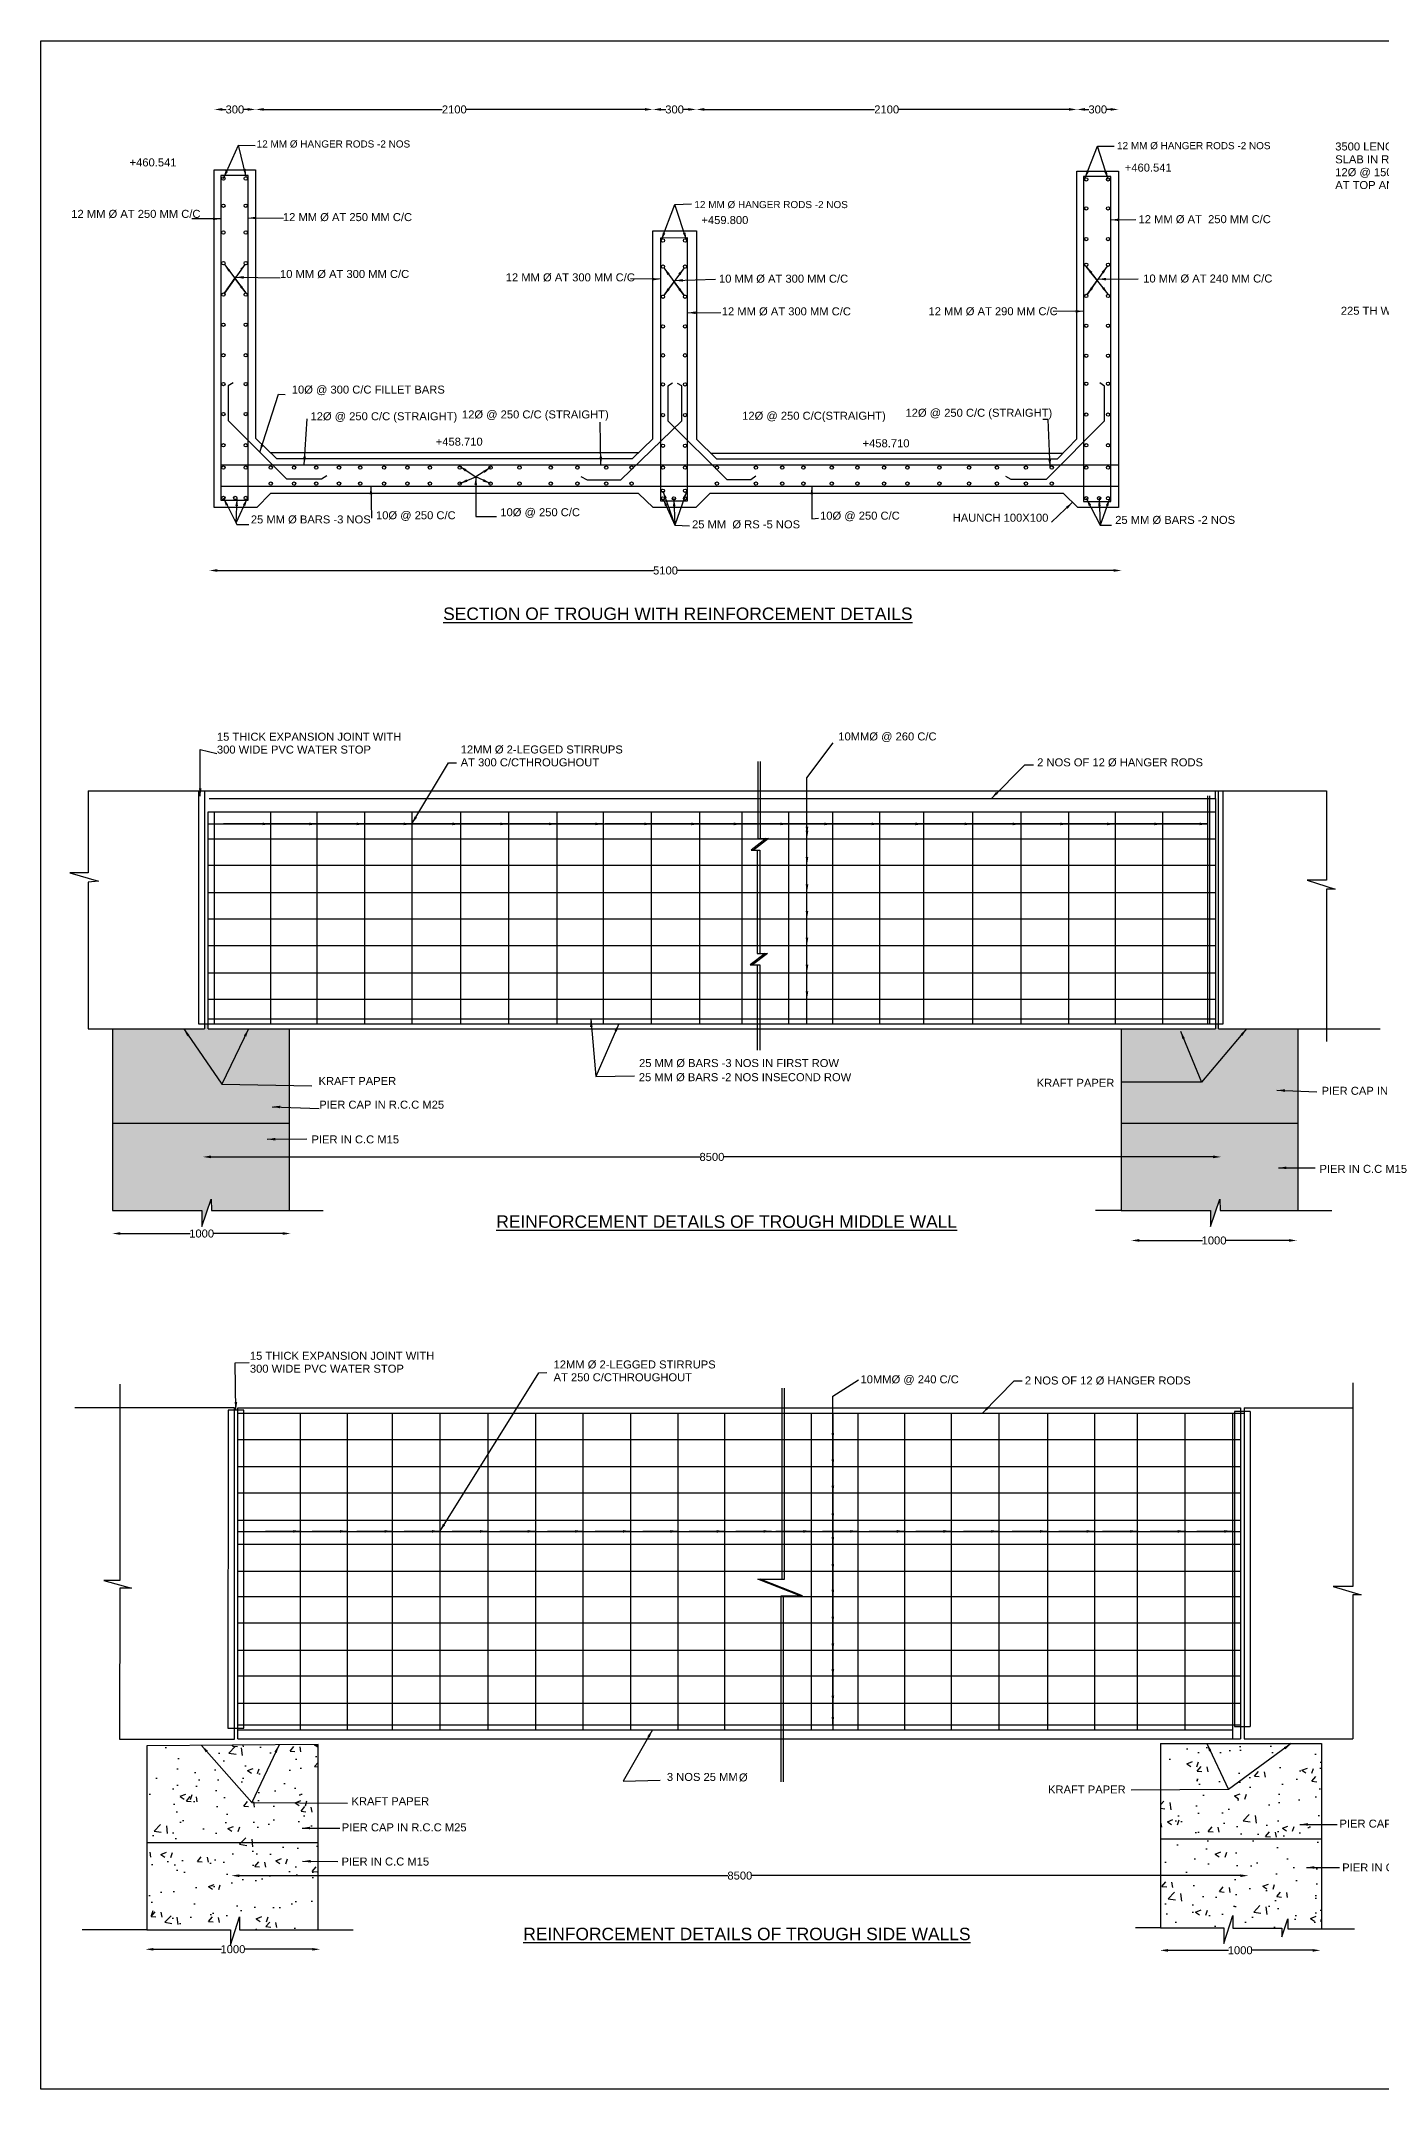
# Model space of a CAD drawing. Header units: millimetres. Extents: x 5124 to 2362424, y 2311 to 44328053.
# Drawn here: x 2343888 to 2351425, y 44316535 to 44328053 of the extents above; entities that cross this region are included whole.
import ezdxf

# ---------------------------------------------------------------- set-up
doc = ezdxf.new("R2010")
doc.units = ezdxf.units.MM
doc.header["$MEASUREMENT"] = 0
for name, color, linetype in [('DIMENSION', 7, 'Continuous'), ('DRAWING', 2, 'Continuous'), ('TEXT', 7, 'Continuous')]:
    doc.layers.add(name, color=color, linetype=linetype)
doc.styles.get("Standard").update_dxf_attribs({"font": 'arial.ttf', "height": 45})
doc.dimstyles.get("Standard").update_dxf_attribs({"dimtxt": 45, "dimasz": 45, "dimexe": 0.18, "dimexo": 0.0625, "dimgap": 0.09, "dimtad": 0, "dimdec": 0, "dimzin": 0, "dimdsep": 46, "dimtxsty": 'Standard', "dimcen": 0.09, "dimse1": 1, "dimse2": 1, "dimadec": 0, "dimazin": 0, "dimtfac": 1, "dimtdec": 0, "dimtofl": 0, "dimtmove": 0, "dimatfit": 3, "dimfxl": 1, "dimtolj": 1, "dimtzin": 0, "dimarcsym": 0})

# ---------------------------------------------------------------- blocks, each defined once
blk = doc.blocks.new('*D54')
at = {"layer": 'Defpoints', "color": 0, "transparency": 16777216}
for p in [(2344863, 44327668), (2344863, 44327328), (2345096, 44327328)]:
    blk.add_point(p, dxfattribs=at)
at = {"layer": 'DIMENSION', "color": 0, "lineweight": -2, "transparency": 16777216}
for p, q in [((2344908, 44327668), (2344930, 44327668)), ((2345051, 44327668), (2345029, 44327668))]:
    blk.add_line(p, q, dxfattribs=at)
at = {"layer": 'DIMENSION', "color": 0, "transparency": 16777216}
for points in [[(2344908, 44327676), (2344908, 44327661), (2344863, 44327668)], [(2345051, 44327676), (2345051, 44327661), (2345096, 44327668)]]:
    blk.add_solid(points, dxfattribs=at)
at = {"layer": 'DIMENSION', "color": 0, "transparency": 16777216, "insert": (2344979, 44327668), "char_height": 45, "attachment_point": 5}
blk.add_mtext('\\A1;300', dxfattribs=at)
blk = doc.blocks.new('*D55')
at = {"layer": 'Defpoints', "color": 0, "transparency": 16777216}
for p in [(2347330, 44327668), (2345096, 44327328), (2347330, 44327328)]:
    blk.add_point(p, dxfattribs=at)
at = {"layer": 'DIMENSION', "color": 0, "lineweight": -2, "transparency": 16777216}
for p, q in [((2345141, 44327668), (2346145, 44327668)), ((2347285, 44327668), (2346280, 44327668))]:
    blk.add_line(p, q, dxfattribs=at)
at = {"layer": 'DIMENSION', "color": 0, "transparency": 16777216}
for points in [[(2345141, 44327676), (2345141, 44327661), (2345096, 44327668)], [(2347285, 44327676), (2347285, 44327661), (2347330, 44327668)]]:
    blk.add_solid(points, dxfattribs=at)
at = {"layer": 'DIMENSION', "color": 0, "transparency": 16777216, "insert": (2346213, 44327668), "char_height": 45, "attachment_point": 5}
blk.add_mtext('\\A1;2100', dxfattribs=at)
blk = doc.blocks.new('*D56')
at = {"layer": 'Defpoints', "color": 0, "transparency": 16777216}
for p in [(2347574, 44327668), (2347330, 44326986), (2347574, 44326986)]:
    blk.add_point(p, dxfattribs=at)
at = {"layer": 'DIMENSION', "color": 0, "lineweight": -2, "transparency": 16777216}
for p, q in [((2347375, 44327668), (2347402, 44327668)), ((2347529, 44327668), (2347502, 44327668))]:
    blk.add_line(p, q, dxfattribs=at)
at = {"layer": 'DIMENSION', "color": 0, "transparency": 16777216}
for points in [[(2347375, 44327676), (2347375, 44327661), (2347330, 44327668)], [(2347529, 44327676), (2347529, 44327661), (2347574, 44327668)]]:
    blk.add_solid(points, dxfattribs=at)
at = {"layer": 'DIMENSION', "color": 0, "transparency": 16777216, "insert": (2347452, 44327668), "char_height": 45, "attachment_point": 5}
blk.add_mtext('\\A1;300', dxfattribs=at)
blk = doc.blocks.new('*D57')
at = {"layer": 'Defpoints', "color": 0, "transparency": 16777216}
for p in [(2349715, 44327668), (2347574, 44326986), (2349715, 44326986)]:
    blk.add_point(p, dxfattribs=at)
at = {"layer": 'DIMENSION', "color": 0, "lineweight": -2, "transparency": 16777216}
for p, q in [((2347619, 44327668), (2348577, 44327668)), ((2349670, 44327668), (2348712, 44327668))]:
    blk.add_line(p, q, dxfattribs=at)
at = {"layer": 'DIMENSION', "color": 0, "transparency": 16777216}
for points in [[(2347619, 44327676), (2347619, 44327661), (2347574, 44327668)], [(2349670, 44327676), (2349670, 44327661), (2349715, 44327668)]]:
    blk.add_solid(points, dxfattribs=at)
at = {"layer": 'DIMENSION', "color": 0, "transparency": 16777216, "insert": (2348645, 44327668), "char_height": 45, "attachment_point": 5}
blk.add_mtext('\\A1;2100', dxfattribs=at)
blk = doc.blocks.new('*D58')
at = {"layer": 'Defpoints', "color": 0, "transparency": 16777216}
for p in [(2349949, 44327668), (2349715, 44327322), (2349949, 44327322)]:
    blk.add_point(p, dxfattribs=at)
at = {"layer": 'DIMENSION', "color": 0, "lineweight": -2, "transparency": 16777216}
for p, q in [((2349760, 44327668), (2349782, 44327668)), ((2349904, 44327668), (2349882, 44327668))]:
    blk.add_line(p, q, dxfattribs=at)
at = {"layer": 'DIMENSION', "color": 0, "transparency": 16777216}
for points in [[(2349760, 44327676), (2349760, 44327661), (2349715, 44327668)], [(2349904, 44327676), (2349904, 44327661), (2349949, 44327668)]]:
    blk.add_solid(points, dxfattribs=at)
at = {"layer": 'DIMENSION', "color": 0, "transparency": 16777216, "insert": (2349832, 44327668), "char_height": 45, "attachment_point": 5}
blk.add_mtext('\\A1;300', dxfattribs=at)
blk = doc.blocks.new('*D59')
at = {"layer": 'Defpoints', "color": 0, "transparency": 16777216}
for p in [(2344835, 44325068), (2349966, 44325075), (2349966, 44325065)]:
    blk.add_point(p, dxfattribs=at)
at = {"layer": 'DIMENSION', "color": 0, "lineweight": -2, "transparency": 16777216}
for p, q in [((2344880, 44325075), (2347333, 44325075)), ((2349921, 44325075), (2347468, 44325075))]:
    blk.add_line(p, q, dxfattribs=at)
at = {"layer": 'DIMENSION', "color": 0, "transparency": 16777216}
for points in [[(2344880, 44325083), (2344880, 44325068), (2344835, 44325075)], [(2349921, 44325083), (2349921, 44325068), (2349966, 44325075)]]:
    blk.add_solid(points, dxfattribs=at)
at = {"layer": 'DIMENSION', "color": 0, "transparency": 16777216, "insert": (2347401, 44325075), "char_height": 45, "attachment_point": 5}
blk.add_mtext('\\A1;5100', dxfattribs=at)
blk = doc.blocks.new('*D109')
at = {"layer": 'Defpoints', "color": 0, "transparency": 16777216}
for p in [(2344290, 44321358), (2345293, 44321358), (2345293, 44321346)]:
    blk.add_point(p, dxfattribs=at)
at = {"layer": 'DIMENSION', "color": 0, "lineweight": -2, "transparency": 16777216}
for p, q in [((2344335, 44321346), (2344727, 44321346)), ((2345248, 44321346), (2344857, 44321346))]:
    blk.add_line(p, q, dxfattribs=at)
at = {"layer": 'DIMENSION', "color": 0, "transparency": 16777216}
for points in [[(2344335, 44321354), (2344335, 44321339), (2344290, 44321346)], [(2345248, 44321354), (2345248, 44321339), (2345293, 44321346)]]:
    blk.add_solid(points, dxfattribs=at)
at = {"layer": 'DIMENSION', "color": 0, "transparency": 16777216, "insert": (2344792, 44321346), "char_height": 45, "attachment_point": 5}
blk.add_mtext('\\A1;1000', dxfattribs=at)
blk = doc.blocks.new('*D110')
at = {"layer": 'Defpoints', "color": 0, "transparency": 16777216}
for p in [(2350020, 44321293), (2350952, 44321309), (2350952, 44321307)]:
    blk.add_point(p, dxfattribs=at)
at = {"layer": 'DIMENSION', "color": 0, "lineweight": -2, "transparency": 16777216}
for p, q in [((2350065, 44321307), (2350421, 44321307)), ((2350907, 44321307), (2350551, 44321307))]:
    blk.add_line(p, q, dxfattribs=at)
at = {"layer": 'DIMENSION', "color": 0, "transparency": 16777216}
for points in [[(2350065, 44321315), (2350065, 44321300), (2350020, 44321307)], [(2350907, 44321315), (2350907, 44321300), (2350952, 44321307)]]:
    blk.add_solid(points, dxfattribs=at)
at = {"layer": 'DIMENSION', "color": 0, "transparency": 16777216, "insert": (2350486, 44321307), "char_height": 45, "attachment_point": 5}
blk.add_mtext('\\A1;1000', dxfattribs=at)
blk = doc.blocks.new('*D111')
at = {"layer": 'Defpoints', "color": 0, "transparency": 16777216}
for p in [(2344476, 44317321), (2344476, 44317313), (2345459, 44317308)]:
    blk.add_point(p, dxfattribs=at)
at = {"layer": 'DIMENSION', "color": 0, "lineweight": -2, "transparency": 16777216}
for p, q in [((2344521, 44317321), (2344903, 44317321)), ((2345414, 44317321), (2345033, 44317321))]:
    blk.add_line(p, q, dxfattribs=at)
at = {"layer": 'DIMENSION', "color": 0, "transparency": 16777216}
for points in [[(2344521, 44317328), (2344521, 44317313), (2344476, 44317321)], [(2345414, 44317328), (2345414, 44317313), (2345459, 44317321)]]:
    blk.add_solid(points, dxfattribs=at)
at = {"layer": 'DIMENSION', "color": 0, "transparency": 16777216, "insert": (2344968, 44317321), "char_height": 45, "attachment_point": 5}
blk.add_mtext('\\A1;1000', dxfattribs=at)
blk = doc.blocks.new('*D112')
at = {"layer": 'Defpoints', "color": 0, "transparency": 16777216}
for p in [(2350182, 44317312), (2351085, 44317326), (2351085, 44317315)]:
    blk.add_point(p, dxfattribs=at)
at = {"layer": 'DIMENSION', "color": 0, "lineweight": -2, "transparency": 16777216}
for p, q in [((2350227, 44317315), (2350568, 44317315)), ((2351040, 44317315), (2350698, 44317315))]:
    blk.add_line(p, q, dxfattribs=at)
at = {"layer": 'DIMENSION', "color": 0, "transparency": 16777216}
for points in [[(2350227, 44317322), (2350227, 44317307), (2350182, 44317315)], [(2351040, 44317322), (2351040, 44317307), (2351085, 44317315)]]:
    blk.add_solid(points, dxfattribs=at)
at = {"layer": 'DIMENSION', "color": 0, "transparency": 16777216, "insert": (2350633, 44317315), "char_height": 45, "attachment_point": 5}
blk.add_mtext('\\A1;1000', dxfattribs=at)
blk = doc.blocks.new('*D113')
at = {"layer": 'Defpoints', "color": 0, "transparency": 16777216}
for p in [(2344959, 44317735), (2344959, 44317723), (2350679, 44317732)]:
    blk.add_point(p, dxfattribs=at)
at = {"layer": 'DIMENSION', "color": 0, "lineweight": -2, "transparency": 16777216}
for p, q in [((2345004, 44317735), (2347752, 44317735)), ((2350634, 44317735), (2347886, 44317735))]:
    blk.add_line(p, q, dxfattribs=at)
at = {"layer": 'DIMENSION', "color": 0, "transparency": 16777216}
for points in [[(2345004, 44317742), (2345004, 44317727), (2344959, 44317735)], [(2350634, 44317742), (2350634, 44317727), (2350679, 44317735)]]:
    blk.add_solid(points, dxfattribs=at)
at = {"layer": 'DIMENSION', "color": 0, "transparency": 16777216, "insert": (2347819, 44317735), "char_height": 45, "attachment_point": 5}
blk.add_mtext('\\A1;8500', dxfattribs=at)
blk = doc.blocks.new('*D114')
at = {"layer": 'Defpoints', "color": 0, "transparency": 16777216}
for p in [(2344799, 44321777), (2344799, 44321777), (2350526, 44321759)]:
    blk.add_point(p, dxfattribs=at)
at = {"layer": 'DIMENSION', "color": 0, "lineweight": -2, "transparency": 16777216}
for p, q in [((2344844, 44321777), (2347595, 44321777)), ((2350481, 44321777), (2347730, 44321777))]:
    blk.add_line(p, q, dxfattribs=at)
at = {"layer": 'DIMENSION', "color": 0, "transparency": 16777216}
for points in [[(2344844, 44321785), (2344844, 44321770), (2344799, 44321777)], [(2350481, 44321785), (2350481, 44321770), (2350526, 44321777)]]:
    blk.add_solid(points, dxfattribs=at)
at = {"layer": 'DIMENSION', "color": 0, "transparency": 16777216, "insert": (2347662, 44321777), "char_height": 45, "attachment_point": 5}
blk.add_mtext('\\A1;8500', dxfattribs=at)

msp = doc.modelspace()

# ---------------------------------------------------------------- hatches: boundary and pattern name
at = {"layer": 'DRAWING'}
h = msp.add_hatch(dxfattribs=at)
h.set_pattern_fill('AR-CONC', color=0, scale=40, style=0)
h.set_pattern_definition([(50, (0, 0), (286.904073, -25.100854), [30, -330]), (355, (0, 0), (-55.5005334, 300.8768535), [24, -264]), (100.4514, (23.9, -2.1), (231.4037527, 275.7758168), [25.496076, -280.4568448]), (46.1842, (0, 80), (426.8964195, -66.2076057), [45, -495]), (96.6356, (35.57, 74.5), (373.8650822, 389.6471484), [38.244115, -420.6852]), (351.1842, (0, 80), (373.864778, 389.6474404), [36, -396]), (21, (40, 60), (238.7628208, -161.0475563), [30, -330]), (326, (40, 60), (97.3261328, 290.060018), [24, -264]), (71.4514, (59.9, 46.58), (336.0890514, 129.0121987), [25.496076, -280.4568448]), (37.5, (0, 0), (4.86394213, 133.15754153), [0, -260.8, 0, -268, 0, -265]), (7.5, (0, 0), (105.22781498, 157.76468475), [0, -152.8, 0, -254.8, 0, -101]), (327.5, (-89.2, 0), (213.52897447, -9.0219487), [0, -100, 0, -312, 0, -414]), (317.5, (-129.2, 0), (233.2744677, 40.0419929), [0, -130, 0, -207.2, 0, -294])])
h.paths.add_polyline_path([(2345286.6, 44322497.2), (2344829.3, 44322497.2), (2344829.3, 44322526.5), (2344808.2, 44322526.5), (2344808.2, 44322497.2), (2344290.6, 44322497.2), (2344290.6, 44321966.3), (2345286.6, 44321966.3)])
h.paths.add_polyline_path([(2345286.6, 44321966.3), (2344290.6, 44321966.3), (2344290.6, 44321476.2), (2344792.6, 44321476.2), (2344792.6, 44321385.7), (2344845.8, 44321539.1), (2344847.3, 44321476.2), (2345286.6, 44321476.2)])
h.paths.add_polyline_path([(2350959.2, 44321966.3), (2349963.2, 44321966.3), (2349963.2, 44321476.2), (2350465.3, 44321476.2), (2350465.3, 44321385.7), (2350518.5, 44321539.1), (2350520, 44321476.2), (2350959.2, 44321476.2)])
h.paths.add_polyline_path([(2350959.2, 44322497.2), (2350511.9, 44322497.2), (2350511.9, 44322526.5), (2350494.5, 44322526.5), (2350494.5, 44322497.2), (2349963.2, 44322497.2), (2349963.2, 44321966.3), (2350959.2, 44321966.3)])
h = msp.add_hatch(dxfattribs=at)
h.set_pattern_fill('AR-CONC', color=0, scale=45, style=0)
h.set_pattern_definition([(50, (0, 0), (322.7670822, -28.2384607), [33.75, -371.25]), (355, (0, 0), (-62.4381001, 338.4864602), [27, -297]), (100.4514, (26.9, -2.35), (260.3292218, 310.247794), [28.6830855, -315.5139504]), (46.1842, (0, 90), (480.258472, -74.4835564), [50.625, -556.875]), (96.6356, (40, 83.8), (420.5982175, 438.353042), [43.0246296, -473.27085]), (351.1842, (0, 90), (420.5978753, 438.3533704), [40.5, -445.5]), (21, (45, 67.5), (268.6081735, -181.1785008), [33.75, -371.25]), (326, (45, 67.5), (109.4918994, 326.3175203), [27, -297]), (71.4514, (67.38, 52.4), (378.1001829, 145.1387235), [28.6830855, -315.5139504]), (37.5, (0, 0), (5.4719349, 149.80223422), [0, -293.4, 0, -301.5, 0, -298.125]), (7.5, (0, 0), (118.38129185, 177.48527035), [0, -171.9, 0, -286.65, 0, -113.625]), (327.5, (-100.35, 0), (240.22009628, -10.14969228), [0, -112.5, 0, -351, 0, -465.75]), (317.5, (-145.35, 0), (262.4337762, 45.047242), [0, -146.25, 0, -233.1, 0, -330.75])])
h.paths.add_polyline_path([(2345447, 44318471.7), (2344484.4, 44318464.5), (2344484.4, 44317920.5), (2345447, 44317920.5)])
h.paths.add_polyline_path([(2345447, 44317920.5), (2344484.4, 44317920.5), (2344484.4, 44317429.7), (2344954.5, 44317429.7), (2344954.5, 44317343.5), (2345005.8, 44317503.7), (2345005.8, 44317429.7), (2345447, 44317429.7)])
h.paths.add_polyline_path([(2351090.6, 44318477.6), (2350184.6, 44318477.6), (2350184.6, 44317942.1), (2351090.6, 44317942.1)])
h.paths.add_polyline_path([(2351090.6, 44317942.1), (2350184.6, 44317942.1), (2350184.6, 44317442.1), (2350541.2, 44317442.1), (2350541.2, 44317352.7), (2350592.1, 44317510.9), (2350592.1, 44317440.1), (2350867.9, 44317440.1), (2350867.9, 44317391), (2350901.1, 44317492.7), (2350901.1, 44317435.4), (2351090.6, 44317435.4)])

# ---------------------------------------------------------------- linework, layer by layer
at = {"layer": 'DRAWING', "color": 0}
for points in [[(2343888.4, 44328053.4), (2362424.2, 44328053.4), (2362424.2, 44316534.8), (2343888.4, 44316534.8)], [(2344900.1, 44325470.1), (2345053.1, 44325470.1), (2345053.1, 44327297), (2344900.1, 44327297)], [(2349752.4, 44325463.8), (2349905.4, 44325463.8), (2349905.4, 44327290.6), (2349752.4, 44327290.6)], [(2347372, 44325467.5), (2347525, 44325467.5), (2347525, 44326945.7), (2347372, 44326944.7)]]:
    msp.add_lwpolyline(points, close=True, dxfattribs=at)
for points in [[(2344862.6, 44325429.6), (2344862.6, 44327327.9), (2345095.9, 44327327.9), (2345095.9, 44325819.4), (2345213.4, 44325706), (2347215.5, 44325706), (2347329.7, 44325816.2), (2347329.7, 44326986.4), (2347574.3, 44326986.4), (2347574.3, 44325813.7), (2347687, 44325702.4), (2349605.2, 44325702.4), (2349715, 44325816.1), (2349715, 44327321.6), (2349948.7, 44327321.6), (2349948.7, 44325429.6), (2349719.9, 44325429.6), (2349639.6, 44325508.9), (2347650, 44325508.9), (2347571.6, 44325429.6), (2347331.5, 44325429.6), (2347248.4, 44325508.9), (2345179.6, 44325508.9), (2345103.2, 44325429.6), (2344862.6, 44325429.6)], [(2344970, 44326131), (2344941.2, 44326113.3), (2344941.2, 44325917.9), (2345268.8, 44325591.5), (2345465.3, 44325591.5), (2345496.6, 44325609.7)], [(2346923.9, 44325603.3), (2346960.4, 44325585.1), (2347149.6, 44325585.1), (2347492.2, 44325917.3), (2347492.2, 44326113.7), (2347468.3, 44326126.9)], [(2347440.1, 44326128.4), (2347413.7, 44326111.2), (2347413.7, 44325917.6), (2347746.4, 44325587.1), (2347880.7, 44325587.1), (2347908.1, 44325606.8)], [(2349312.7, 44325605.2), (2349342.2, 44325588.4), (2349543.3, 44325588.4), (2349869.9, 44325916.7), (2349869.9, 44326112.3), (2349843.9, 44326129.8)], [(2344900.1, 44325670.2), (2349948.7, 44325670.2)], [(2345179, 44325739.2), (2347249.6, 44325738.9)], [(2347653.2, 44325735.8), (2349637.6, 44325736)], [(2344900.1, 44325548.8), (2349948.7, 44325548.8)], [(2348196.6, 44322526.5), (2348196.6, 44323909.7), (2348343.2, 44324106.9)], [(2347919.8, 44324000.3), (2347919.8, 44323568.7), (2347967.2, 44323568.7), (2347882, 44323502.4), (2347917.2, 44323502.4), (2347917.2, 44322921.5), (2347960.6, 44322921.5), (2347876.5, 44322857.5), (2347917.1, 44322857.5), (2347917.1, 44322377)], [(2347933.6, 44324000.3), (2347933.6, 44323568.7), (2347980.9, 44323568.7), (2347895.7, 44323502.4), (2347930.9, 44323502.4), (2347930.9, 44322921.5), (2347974.3, 44322921.5), (2347890.2, 44322857.5), (2347930.8, 44322857.5), (2347930.8, 44322377)], [(2344154.3, 44323836.5), (2344154.3, 44323374.6), (2344050.4, 44323374.6), (2344211.1, 44323327.4), (2344154.3, 44323321.5), (2344154.3, 44322497.2)], [(2344154.3, 44323836.5), (2351118.4, 44323836.5), (2351118.4, 44323333.5), (2351009.1, 44323333.5), (2351166.5, 44323282.1), (2351118.4, 44323282.1), (2351118.4, 44322425.6)], [(2344773.6, 44323836.5), (2344773.6, 44322526.5), (2350538.2, 44322526.5), (2350538.2, 44323836.5)], [(2344808.2, 44323836.5), (2344808.2, 44322497.2)], [(2350494.5, 44323793.4), (2350494.5, 44323836.5)], [(2350511.9, 44322497.2), (2350511.9, 44323836.5)], [(2344829.3, 44322497.2), (2344829.3, 44323717.1), (2350494.5, 44323717.1), (2350494.5, 44322497.2)], [(2344834.8, 44323793.4), (2350494.5, 44323793.4), (2350494.5, 44323717.1)], [(2344862.3, 44323717.1), (2344862.3, 44322526.5)], [(2345179.9, 44323717.1), (2345179.9, 44322526.5)], [(2345439.7, 44323717.1), (2345439.7, 44322526.5)], [(2345708.6, 44323717.1), (2345708.6, 44322526.5)], [(2345973.5, 44323717.1), (2345973.5, 44322526.5)], [(2346247.9, 44323717.1), (2346247.9, 44322526.5)], [(2346517, 44323717.1), (2346517, 44322526.5)], [(2346790.4, 44323717.1), (2346790.4, 44322526.5)], [(2347051.2, 44323717.1), (2347051.2, 44322526.5)], [(2347320.9, 44323717.1), (2347320.9, 44322526.5)], [(2347591.8, 44323717.1), (2347591.8, 44322526.5)], [(2347830.1, 44323717.1), (2347830.1, 44322526.5)], [(2348091.9, 44323717.1), (2348091.9, 44322526.5)], [(2348339.5, 44323717.1), (2348339.5, 44322526.5)], [(2348605, 44323717.1), (2348605, 44322526.5)], [(2348851.8, 44323717.1), (2348851.8, 44322526.5)], [(2349127.6, 44323717.1), (2349127.6, 44322526.5)], [(2349398.7, 44323717.1), (2349398.7, 44322526.5)], [(2349667.1, 44323717.1), (2349667.1, 44322526.5)], [(2349929.4, 44323717.1), (2349929.4, 44322526.5)], [(2350195.6, 44323717.1), (2350195.6, 44322526.5)], [(2350449.2, 44323807.8), (2350449.2, 44322526.5)], [(2350461.1, 44323807.8), (2350461.1, 44322526.5)], [(2344829.3, 44323649.9), (2350449.2, 44323649.9)], [(2344829.3, 44323566.5), (2350494.5, 44323566.5)], [(2344829.3, 44323418.8), (2350494.5, 44323418.8)], [(2344829.3, 44323264.6), (2350494.5, 44323264.6)], [(2344829.3, 44323115.4), (2350494.5, 44323115.4)], [(2344829.3, 44322965.5), (2350494.5, 44322965.5)], [(2344829.3, 44322813.1), (2350494.5, 44322813.1)], [(2344829.3, 44322664), (2350494.5, 44322664)], [(2344829.3, 44322553.5), (2350494.5, 44322553.5)], [(2344154.3, 44322497.2), (2344808.2, 44322497.2)], [(2344290.6, 44322497.2), (2344290.6, 44321476.2), (2344792.6, 44321476.2), (2344792.6, 44321385.7), (2344845.8, 44321539.1), (2344847.3, 44321476.2), (2345475.3, 44321476.2)], [(2344829.3, 44322497.2), (2350494.5, 44322497.2)], [(2345286.6, 44321476.2), (2345286.6, 44322497.2)], [(2349963.2, 44322497.2), (2349963.2, 44321476.2), (2350465.3, 44321476.2), (2350465.3, 44321385.7), (2350518.5, 44321539.1), (2350520, 44321476.2), (2351148, 44321476.2)], [(2350511.9, 44322497.2), (2351421, 44322497.2)], [(2350959.2, 44321476.2), (2350959.2, 44322497.2)], [(2344290.6, 44321966.3), (2345286.6, 44321966.3)], [(2349963.2, 44321966.3), (2350959.2, 44321966.3)], [(2349963.2, 44321476.2), (2349819.7, 44321476.2)], [(2344332.9, 44320499.7), (2344332.9, 44319394.4), (2344241.2, 44319394.4), (2344397.9, 44319352.3), (2344331.1, 44319352.3), (2344330.1, 44318502.2)], [(2348050.5, 44318261.8), (2348050.5, 44319309.2), (2348158.2, 44319309.2), (2347920, 44319403.2), (2348056.5, 44319403.2), (2348056.5, 44320477)], [(2348063.9, 44318261.8), (2348063.9, 44319309.2), (2348171.6, 44319309.2), (2347933.4, 44319403.2), (2348069.8, 44319403.2), (2348069.8, 44320477)], [(2348342.2, 44320431.4), (2348485.6, 44320522.9)], [(2351266.7, 44320506.9), (2351266.7, 44319360.9), (2351155.1, 44319360.9), (2351314.2, 44319314.4), (2351266.7, 44319314.4), (2351266.7, 44318504.1)], [(2344330.1, 44318502.2), (2344976.2, 44318502.2), (2344976.2, 44320366.3), (2344079.4, 44320366.3)], [(2344995.2, 44318504.1), (2344995.2, 44320366.3), (2350633.9, 44320366.3)], [(2350633.9, 44320366.3), (2350633.9, 44318504.1)], [(2350655.3, 44320366.3), (2350655.3, 44318504.1)], [(2350655.3, 44320366.3), (2351266.1, 44320366.3)], [(2344939.4, 44318564.3), (2345028.9, 44318564.3), (2345028.9, 44320353.3), (2344941.7, 44320353.3), (2344939.4, 44318564.3)], [(2344995.2, 44320335.9), (2350655.3, 44320335.9)], [(2345346.7, 44320335.9), (2345346.7, 44318554.7)], [(2345611.4, 44320335.9), (2345611.4, 44318554.7)], [(2345864, 44320335.9), (2345864, 44318554.7)], [(2346131.2, 44320335.9), (2346131.2, 44318554.7)], [(2346401.1, 44320335.9), (2346401.1, 44318554.7)], [(2346669.3, 44320335.9), (2346669.3, 44318554.7)], [(2346936.3, 44320335.9), (2346936.3, 44318554.7)], [(2347204.5, 44320335.9), (2347204.5, 44318554.7)], [(2347471, 44320335.9), (2347471, 44318554.7)], [(2347732.6, 44320335.9), (2347732.6, 44318554.7)], [(2348220.6, 44320335.9), (2348220.6, 44318554.7)], [(2348342.2, 44320335.9), (2348342.2, 44318554.7)], [(2348483.3, 44320335.9), (2348483.3, 44318554.7)], [(2348745.7, 44320335.9), (2348745.7, 44318554.7)], [(2349008.1, 44320335.9), (2349008.1, 44318554.7)], [(2349276.4, 44320335.9), (2349276.4, 44318554.7)], [(2349549.8, 44320335.9), (2349549.8, 44318554.7)], [(2349814, 44320335.9), (2349814, 44318554.7)], [(2350054.3, 44320335.9), (2350054.3, 44318554.7)], [(2350320.8, 44320335.9), (2350320.8, 44318554.7)], [(2350589.4, 44320335.9), (2350589.4, 44318504.1)], [(2350601.3, 44320345.8), (2350601.3, 44318573.8)], [(2350688.4, 44320345.8), (2350601.3, 44320345.8)], [(2350688.4, 44320345.8), (2350688.4, 44318573.8)], [(2344995.2, 44320188.1), (2350633.9, 44320188.1)], [(2344995.2, 44320035.5), (2350633.9, 44320035.5)], [(2344995.2, 44319887.6), (2350633.9, 44319887.6)], [(2344995.2, 44319734.4), (2350633.9, 44319734.4)], [(2344995.2, 44319671.2), (2350633.9, 44319671.2)], [(2344995.2, 44319598.5), (2350633.9, 44319598.5)], [(2344995.2, 44319447.7), (2350633.9, 44319447.7)], [(2344995.2, 44319304.6), (2350633.9, 44319304.6)], [(2344995.2, 44319156.7), (2350633.9, 44319156.7)], [(2344995.2, 44319003.6), (2350633.9, 44319003.6)], [(2344995.2, 44318858.2), (2350633.9, 44318858.2)], [(2344995.2, 44318704.5), (2350633.9, 44318704.5)], [(2344995.2, 44318582.9), (2350633.9, 44318582.9)], [(2344995.2, 44318554.7), (2350589.4, 44318554.7)], [(2350601.3, 44318573.8), (2350688.4, 44318573.8)], [(2344484.4, 44318464.5), (2344484.4, 44317429.7), (2344120.9, 44317429.7)], [(2345447, 44317429.7), (2345447, 44318471.7), (2344484.4, 44318464.5)], [(2344995.2, 44318504.1), (2350633.9, 44318504.1)], [(2350184.6, 44318477.6), (2350184.6, 44317442.1), (2350044, 44317442.1)], [(2350184.6, 44318477.6), (2351090.6, 44318477.6), (2351090.6, 44317435.4)], [(2350655.3, 44318504.1), (2351266.7, 44318504.1)], [(2350184.6, 44317942.1), (2351090.6, 44317942.1)], [(2344484.4, 44317920.5), (2345447, 44317920.5)], [(2344484.4, 44317429.7), (2344954.5, 44317429.7), (2344954.5, 44317343.5), (2345005.8, 44317503.7), (2345005.8, 44317429.7), (2345645, 44317429.7)], [(2350184.6, 44317442.1), (2350541.2, 44317442.1), (2350541.2, 44317352.7), (2350592.1, 44317510.9), (2350592.1, 44317440.1), (2350867.9, 44317440.1), (2350867.9, 44317391), (2350901.1, 44317492.7), (2350901.1, 44317435.4), (2351276.8, 44317435.4)]]:
    msp.add_lwpolyline(points, dxfattribs=at)
for centre in [(2344914.3, 44327279.9), (2345040.3, 44327279.9), (2349767.4, 44327274.8), (2349890.2, 44327274.8), (2344914.3, 44327126.5), (2345040.3, 44327126.5), (2349767.4, 44327111.4), (2349890.2, 44327111.4), (2344914.3, 44326976.2), (2345040.3, 44326976.2), (2347386.3, 44326931.2), (2347510.9, 44326931.2), (2349767.4, 44326938.8), (2349890.2, 44326938.8), (2344914.3, 44326803.6), (2345040.3, 44326803.6), (2347386.3, 44326784.7), (2347510.9, 44326784.7), (2349767.4, 44326794.9), (2349890.2, 44326794.9), (2344914.3, 44326627.2), (2345040.3, 44326627.2), (2347386.3, 44326615), (2347510.9, 44326615), (2349767.4, 44326619.6), (2349890.2, 44326619.6), (2344914.3, 44326457.3), (2345040.3, 44326457.3), (2347386.3, 44326448.1), (2347510.9, 44326448.1), (2349767.4, 44326451.6), (2349890.2, 44326451.6), (2344914.3, 44326285.4), (2345040.3, 44326285.4), (2347386.3, 44326285.3), (2347510.9, 44326285.3), (2349767.4, 44326282.7), (2349890.2, 44326282.7), (2344914.3, 44326124), (2345040.3, 44326124), (2347386.3, 44326121.9), (2347510.9, 44326121.9), (2349767.4, 44326125.6), (2349890.2, 44326125.6), (2344914.3, 44325954.5), (2345040.3, 44325954.5), (2347386.3, 44325949.7), (2347510.9, 44325949.7), (2349767.4, 44325951.7), (2349890.2, 44325951.7), (2344914.3, 44325779.7), (2345040.3, 44325779.7), (2347386.3, 44325776.8), (2347510.9, 44325776.8), (2349767.4, 44325779.9), (2349890.2, 44325779.9), (2344914.3, 44325654.1), (2345040.3, 44325654.1), (2345180.4, 44325654.1), (2345312.3, 44325654.1), (2345436.8, 44325654.1), (2345564.6, 44325654.1), (2345683.9, 44325654.1), (2345818.3, 44325654.1), (2345949.1, 44325654.1), (2346075.8, 44325654.1), (2346243.3, 44325654.1), (2346417.4, 44325654.1), (2346579.7, 44325654.1), (2346755.6, 44325654.1), (2346905.3, 44325654.1), (2347067.5, 44325654.1), (2347210.3, 44325654.1), (2347386.3, 44325654.1), (2347510.9, 44325654.1), (2347690, 44325654.1), (2347909, 44325654.1), (2348057.5, 44325654.1), (2348176.3, 44325654.1), (2348335.6, 44325654.1), (2348480.5, 44325654.1), (2348629.8, 44325654.1), (2348761, 44325654.1), (2348941.7, 44325654.1), (2349108.6, 44325654.1), (2349264.8, 44325654.1), (2349428.2, 44325654.1), (2349572.8, 44325654.1), (2349767.4, 44325654.1), (2349890.2, 44325654.1), (2345180.4, 44325564.3), (2345312.3, 44325564.3), (2345436.8, 44325564.3), (2345564.6, 44325564.3), (2345683.9, 44325564.3), (2345818.3, 44325564.3), (2345949.1, 44325564.3), (2346075.8, 44325564.3), (2346243.3, 44325564.3), (2346417.4, 44325564.3), (2346579.7, 44325564.3), (2346755.6, 44325564.3), (2346905.3, 44325564.3), (2347067.5, 44325564.3), (2347210.3, 44325564.3), (2347690, 44325564.3), (2347909, 44325564.3), (2348057.5, 44325564.3), (2348176.3, 44325564.3), (2348335.6, 44325564.3), (2348480.5, 44325564.3), (2348629.8, 44325564.3), (2348761, 44325564.3), (2348941.7, 44325564.3), (2349108.6, 44325564.3), (2349264.8, 44325564.3), (2349428.2, 44325564.3), (2349572.8, 44325564.3), (2344914.3, 44325483.4), (2344981.4, 44325483.4), (2345040.3, 44325483.4), (2347386.3, 44325523.8), (2347386.3, 44325480.7), (2347448.1, 44325480.7), (2347510.9, 44325523.8), (2347510.9, 44325480.7), (2349767.4, 44325481.9), (2349839.8, 44325481.9), (2349890.2, 44325481.9)]:
    msp.add_circle(centre, 9.38, dxfattribs=at)

# ---------------------------------------------------------------- texts
at = {"layer": 'TEXT', "color": 0}
for s, height, p in [('+460.541', 45, (2344386.8, 44327347.8)), ('12 MM Ø HANGER RODS -2 NOS', 40, (2345101.8, 44327454.1)), ('12 MM Ø HANGER RODS -2 NOS', 40, (2349940.6, 44327444.6)), ('3500 LENGTH APPROACH', 45, (2351167.6, 44327437.5)), ('SLAB IN R.C.C M30 WITH ', 45, (2351167.6, 44327365.2)), ('+460.541', 45, (2349983.9, 44327318.6)), ('12Ø @ 150 C/C BOTH WAYS ', 45, (2351167.6, 44327292.9)), ('12 MM Ø HANGER RODS -2 NOS', 40, (2347563.5, 44327113.3)), ('AT TOP AND BOTTOM', 45, (2351167.6, 44327220.6)), ('12 MM Ø AT 250 MM C/C', 45, (2344059, 44327058.4)), ('12 MM Ø AT 250 MM C/C', 45, (2345249.2, 44327040.2)), ('+459.800', 45, (2347602.8, 44327023.6)), ('12 MM Ø AT  250 MM C/C', 45, (2350061.4, 44327028.6)), ('10 MM Ø AT 300 MM C/C', 45, (2345232.9, 44326720.4)), ('12 MM Ø AT 300 MM C/C', 45, (2346502.3, 44326701.3)), ('10 MM Ø AT 300 MM C/C', 45, (2347701.8, 44326694)), (' 10 MM Ø AT 240 MM C/C', 45, (2350070.1, 44326694.9)), ('12 MM Ø AT 300 MM C/C', 45, (2347717.3, 44326510.1)), ('12 MM Ø AT 290 MM C/C', 45, (2348880, 44326510.7)), ('225 TH WELL CONSOLIDATED', 45, (2351199, 44326513.6)), ('10Ø @ 300 C/C FILLET BARS', 45, (2345299.2, 44326070.1)), ('12Ø @ 250 C/C (STRAIGHT)', 45, (2345404.3, 44325920.1)), ('12Ø @ 250 C/C (STRAIGHT)', 45, (2346256.2, 44325930.5)), ('12Ø @ 250 C/C(STRAIGHT)', 45, (2347832, 44325923.1)), ('12Ø @ 250 C/C (STRAIGHT)', 45, (2348750.7, 44325939.8)), ('+458.710', 45, (2346108.7, 44325777.4)), ('+458.710', 45, (2348509.3, 44325768.1)), ('10Ø @ 250 C/C', 45, (2346471.9, 44325380.4)), ('25 MM Ø BARS -3 NOS', 45, (2345068.8, 44325340)), ('10Ø @ 250 C/C', 45, (2345772.6, 44325363.3)), ('25 MM  Ø RS -5 NOS ', 45, (2347550.1, 44325312.3)), ('10Ø @ 250 C/C', 45, (2348270.2, 44325361.1)), ('HAUNCH 100X100', 45, (2349016.2, 44325349.6)), ('25 MM Ø BARS -2 NOS', 45, (2349930.2, 44325337.3)), ('%%USECTION OF TROUGH WITH REINFORCEMENT DETAILS', 70, (2346150.3, 44324797)), ('15 THICK EXPANSION JOINT WITH ', 45, (2344878, 44324117.9)), ('10MMØ @ 260 C/C', 45, (2348372.7, 44324119.5)), ('300 WIDE PVC WATER STOP', 45, (2344878, 44324045.6)), ('12MM Ø 2-LEGGED STIRRUPS ', 45, (2346249.1, 44324046.1)), ('AT 300 C/CTHROUGHOUT', 45, (2346249.1, 44323973.8)), ('2 NOS OF 12 Ø HANGER RODS', 45, (2349491.2, 44323973.7)), ('25 MM Ø BARS -3 NOS IN FIRST ROW ', 45, (2347252.1, 44322282.5)), ('KRAFT PAPER', 45, (2345449.6, 44322181.7)), ('25 MM Ø BARS -2 NOS INSECOND ROW', 45, (2347250.9, 44322203.1)), ('KRAFT PAPER', 45, (2349488.6, 44322171.3)), ('PIER CAP IN R.C.C M25', 45, (2345453.6, 44322048.5)), ('PIER CAP IN R.C.C M25', 45, (2351090.9, 44322126.5)), ('PIER IN C.C M15', 45, (2345409.8, 44321853.2)), ('PIER IN C.C M15', 45, (2351079.1, 44321687.3)), ('%%UREINFORCEMENT DETAILS OF TROUGH MIDDLE WALL', 70, (2346449.3, 44321378.4)), ('300 WIDE PVC WATER STOP', 45, (2345063.4, 44320563.7)), ('15 THICK EXPANSION JOINT WITH ', 45, (2345063.4, 44320636)), ('12MM Ø 2-LEGGED STIRRUPS ', 45, (2346771.3, 44320587.5)), ('AT 250 C/CTHROUGHOUT', 45, (2346771.3, 44320515.3)), ('10MMØ @ 240 C/C', 45, (2348497.6, 44320503.7)), ('2 NOS OF 12 Ø HANGER RODS', 45, (2349422.1, 44320497.2)), ('3 NOS 25 MM', 45, (2347408.7, 44318267.6)), ('Ø', 45, (2347814, 44318264.9)), ('KRAFT PAPER', 45, (2345635, 44318130.7)), ('KRAFT PAPER', 45, (2349552.4, 44318197)), ('PIER CAP IN R.C.C M25', 45, (2345580, 44317984.1)), ('PIER CAP IN R.C.C M25', 45, (2351191.6, 44318004.9)), ('PIER IN C.C M15', 45, (2345578.9, 44317791.8)), ('PIER IN C.C M15', 45, (2351206.8, 44317758.5)), ('%%UREINFORCEMENT DETAILS OF TROUGH SIDE WALLS', 70, (2346601.1, 44317372))]:
    msp.add_text(s, height=height, dxfattribs=at).set_placement(p)

# ---------------------------------------------------------------- dimensions: what is measured, and where the dimension line sits
at = {"layer": 'DIMENSION', "color": 0}
for base, p1, p2, text, picture, middle in [((2344862.6, 44327668.4), (2345095.9, 44327327.9), (2344862.6, 44327327.9), '300', '*D54', (2344979.3, 44327668.4)), ((2347329.7, 44327668.4), (2345095.9, 44327327.9), (2347329.7, 44327327.9), '2100', '*D55', (2346212.8, 44327668.4)), ((2347574.3, 44327668.4), (2347329.7, 44326986.4), (2347574.3, 44326986.4), '300', '*D56', (2347452, 44327668.4)), ((2349715, 44327668.4), (2347574.3, 44326986.4), (2349715, 44326986.4), '2100', '*D57', (2348644.6, 44327668.4)), ((2349948.7, 44327668.4), (2349715, 44327321.6), (2349948.7, 44327321.6), '300', '*D58', (2349831.8, 44327668.4)), ((2349965.9, 44325075.3), (2344835.4, 44325068.3), (2349965.9, 44325065.2), '5100', '*D59', (2347400.7, 44325075.3)), ((2344798.8, 44321777.1), (2350526.2, 44321759.2), (2344798.8, 44321777.1), '8500', '*D114', (2347662.5, 44321777.1)), ((2345293.4, 44321346.1), (2344290.4, 44321358.4), (2345293.4, 44321357.6), '1000', '*D109', (2344791.9, 44321346.1)), ((2350951.6, 44321307.2), (2350020.2, 44321293), (2350951.6, 44321309), '1000', '*D110', (2350485.9, 44321307.2)), ((2344958.9, 44317734.6), (2350678.7, 44317732.2), (2344958.9, 44317723.2), '8500', '*D113', (2347818.8, 44317734.6)), ((2344475.9, 44317320.6), (2345459.3, 44317308), (2344475.9, 44317313.1), '1000', '*D111', (2344967.6, 44317320.6)), ((2351084.9, 44317314.6), (2350181.5, 44317312.3), (2351084.9, 44317325.7), '1000', '*D112', (2350633.2, 44317314.6))]:
    dim = msp.add_linear_dim(base=base, p1=p1, p2=p2, text=text, dimstyle='Standard', dxfattribs=at)
    dim.commit()
    dim.dimension.update_dxf_attribs({"geometry": picture, "text_midpoint": middle})

# ---------------------------------------------------------------- leaders
for points in [[(2344914.3, 44327279.9), (2344999.5, 44327466.5), (2345093.7, 44327465.8)], [(2345042.9, 44327288.9), (2344999.5, 44327466.5)], [(2349760.1, 44327280.7), (2349830.8, 44327462.6), (2349924.2, 44327461.4)], [(2349890.2, 44327274.8), (2349830.8, 44327462.6)], [(2344900.1, 44327052.6), (2344737.5, 44327053.1)], [(2345053.1, 44327057.8), (2345251.6, 44327057.6)], [(2347376.9, 44326931.2), (2347454.1, 44327133.4), (2347547.9, 44327137.3)], [(2347520.2, 44326930), (2347454.1, 44327133.4)], [(2349905.4, 44327046.7), (2350046.8, 44327049.3)], [(2344983, 44326724.3), (2345232.9, 44326720.4)], [(2347372, 44326713.1), (2347203.5, 44326716.2)], [(2347453.2, 44326705.5), (2347682.6, 44326713.1)], [(2349834.1, 44326713.6), (2350058.7, 44326715.5)], [(2347525, 44326524.7), (2347711.6, 44326525.9)], [(2349752.4, 44326533.3), (2349581.8, 44326531.5)], [(2345119, 44325740.8), (2345223.9, 44326066.4), (2345261.5, 44326064.9)], [(2345368.4, 44325670.2), (2345385.7, 44325927.9)], [(2347038.1, 44325670.2), (2347034.1, 44325909)], [(2349563.4, 44325654.1), (2349553.1, 44325925.2), (2349522.5, 44325925.3)], [(2346240.8, 44325663.2), (2346333.8, 44325601.1)], [(2345743.7, 44325548.8), (2345747, 44325369)], [(2346243.3, 44325564.3), (2346333.8, 44325601.1)], [(2346333.8, 44325601.1), (2346333.9, 44325379.3), (2346450.6, 44325379.8)], [(2346417.4, 44325654.1), (2346333.8, 44325601.1)], [(2346417.4, 44325564.3), (2346333.8, 44325601.1)], [(2348223.6, 44325548.8), (2348224.5, 44325365.4), (2348262.1, 44325369.5)], [(2344914.3, 44325483.4), (2344989.1, 44325333), (2345058, 44325334.3)], [(2344990.8, 44325483), (2344985.2, 44325340.9)], [(2345049.7, 44325483.4), (2344985.2, 44325340.9)], [(2347386.3, 44325523.8), (2347453.8, 44325330)], [(2347386.3, 44325480.7), (2347453.8, 44325330), (2347536, 44325326.3)], [(2347448.1, 44325480.7), (2347453.8, 44325330)], [(2347520.3, 44325523.8), (2347453.8, 44325330)], [(2349690.6, 44325458.6), (2349571.2, 44325347.3)], [(2349767.4, 44325481.9), (2349845.4, 44325329.8), (2349909.4, 44325330.4)], [(2349839.8, 44325481.9), (2349845.4, 44325329.8)], [(2349899.6, 44325481.9), (2349845.4, 44325329.8)], [(2344784.2, 44323805.2), (2344784.1, 44324069.1), (2344878, 44324045.6)], [(2348196.6, 44323589), (2348196.6, 44323909.7), (2348343.2, 44324106.9)], [(2345973.5, 44323649.9), (2346179.7, 44323993.8), (2346225, 44323993.8)], [(2349233.5, 44323793.4), (2349421, 44323982.5), (2349469.8, 44323982)], [(2346980.1, 44322553.5), (2347008.2, 44322229.8), (2347226.7, 44322233.5)], [(2344691.3, 44322497.2), (2344905.6, 44322186.4), (2345411.9, 44322177.8)], [(2345055.9, 44322497.2), (2344905.6, 44322186.4)], [(2347138.9, 44322526.5), (2347008.2, 44322229.8)], [(2350297.8, 44322483.7), (2350415.8, 44322197.6), (2349963.2, 44322197.6)], [(2350669.4, 44322497.2), (2350415.8, 44322197.6)], [(2350839.9, 44322151.9), (2351063.7, 44322143.8)], [(2345188.7, 44322059.6), (2345453.6, 44322048.5)], [(2345161.3, 44321876.3), (2345383.6, 44321877.9)], [(2350848.1, 44321715.7), (2351055.6, 44321715.7)], [(2344985.3, 44320353.3), (2344981, 44320619.8), (2345058.8, 44320620.9)], [(2346131.2, 44319671.2), (2346688.7, 44320562.2), (2346734.1, 44320565.5)], [(2349183.9, 44320335.9), (2349362.1, 44320518.5), (2349406.2, 44320518.7)], [(2347327.7, 44318554.7), (2347163.6, 44318267), (2347371.5, 44318272.5)], [(2344791.4, 44318466.8), (2345074.6, 44318146.7), (2345613.3, 44318143.4)], [(2345227.3, 44318470.1), (2345074.6, 44318146.7)], [(2350920, 44318477.6), (2350566.4, 44318220.1), (2350020.2, 44318216.3)], [(2350445.4, 44318477.6), (2350566.4, 44318220.1)], [(2345357.2, 44318002.7), (2345569.9, 44318002.6)], [(2350968.8, 44318023), (2351178.3, 44318022.3)], [(2345359.9, 44317816), (2345558.7, 44317814.1)], [(2351005.6, 44317781), (2351192.1, 44317781)]]:
    msp.add_leader(points, dimstyle='Standard', override={"dimgap": 0.09, "dimtad": 0}, dxfattribs=at)
at = {"layer": 'DRAWING', "color": 0}
for points, override in [([(2345034.1, 44326796.6), (2344919.7, 44326634.8)], {"dimasz": 35, "dimgap": 0.09, "dimtad": 0}), ([(2344919.7, 44326634.8), (2344984.9, 44326727)], {"dimasz": 35}), ([(2344920.8, 44326796.7), (2345040.3, 44326636.6)], {"dimgap": 0.09, "dimtad": 0}), ([(2345040.3, 44326636.6), (2344979, 44326718.7)], {"dimgap": 0.09, "dimtad": 0}), ([(2347391.9, 44326777.2), (2347505.3, 44326622.6)], {"dimgap": 0.09, "dimtad": 0}), ([(2347505.9, 44326776.8), (2347391.9, 44326622.6)], {"dimgap": 0.09, "dimtad": 0}), ([(2347391.9, 44326622.6), (2347448.8, 44326699.6)], {"dimgap": 0.09, "dimtad": 0}), ([(2347505.3, 44326622.6), (2347448.8, 44326699.6)], {"dimgap": 0.09, "dimtad": 0}), ([(2349890, 44326628.9), (2349767.4, 44326785.5)], {"dimgap": 0.09, "dimtad": 0}), ([(2349767.4, 44326785.5), (2349829.2, 44326706.7)], {"dimgap": 0.09, "dimtad": 0}), ([(2349885.8, 44326786.6), (2349772.8, 44326627.2)], {"dimgap": 0.09, "dimtad": 0}), ([(2349772.8, 44326627.2), (2349829.2, 44326706.7)], {"dimgap": 0.09, "dimtad": 0}), ([(2348196.6, 44323566.5), (2348196.6, 44323814.9)], {"dimasz": 45}), ([(2345179.9, 44323649.9), (2344914.4, 44323649.9)], {"dimasz": 45}), ([(2345443.1, 44323649.9), (2345177.6, 44323649.9)], {"dimasz": 45}), ([(2345708.6, 44323649.9), (2345443.1, 44323649.9)], {"dimasz": 45}), ([(2345973.5, 44323649.9), (2345708, 44323649.9)], {"dimasz": 45}), ([(2346247.9, 44323649.9), (2345982.4, 44323649.9)], {"dimasz": 45}), ([(2346517, 44323649.9), (2346251.5, 44323649.9)], {"dimasz": 45}), ([(2346790.4, 44323649.9), (2346524.9, 44323649.9)], {"dimasz": 45}), ([(2347051.2, 44323649.9), (2346785.6, 44323649.9)], {"dimasz": 45}), ([(2347326.3, 44323649.9), (2347060.7, 44323649.9)], {"dimasz": 45}), ([(2347591.8, 44323649.9), (2347326.3, 44323649.9)], {"dimasz": 45}), ([(2347830.1, 44323649.9), (2347564.5, 44323649.9)], {"dimasz": 45}), ([(2348091.9, 44323649.9), (2347826.4, 44323649.9)], {"dimasz": 45}), ([(2348339.5, 44323649.9), (2348073.9, 44323649.9)], {"dimasz": 45}), ([(2348196.6, 44323418.8), (2348196.6, 44323589)], {"dimasz": 45}), ([(2348605, 44323649.9), (2348339.5, 44323649.9)], {"dimasz": 45}), ([(2348851.8, 44323649.9), (2348605, 44323649.9)], {"dimasz": 45}), ([(2349127.6, 44323649.9), (2348851.8, 44323649.9)], {"dimasz": 45}), ([(2349398.7, 44323649.9), (2349127.6, 44323649.9)], {"dimasz": 45}), ([(2349667.1, 44323649.9), (2349398.7, 44323649.9)], {"dimasz": 45}), ([(2349929.4, 44323649.9), (2349667.1, 44323649.9)], {"dimasz": 45}), ([(2350195.6, 44323649.9), (2349929.4, 44323649.9)], {"dimasz": 45}), ([(2350449.2, 44323649.9), (2350195.6, 44323649.9)], {"dimasz": 45}), ([(2348196.6, 44323264.6), (2348196.6, 44323406)], {"dimasz": 45}), ([(2348196.6, 44323115.4), (2348196.6, 44323350.3)], {"dimasz": 45}), ([(2348196.6, 44322965.5), (2348196.6, 44323187.6)], {"dimasz": 45}), ([(2348196.6, 44322813.1), (2348196.6, 44323018.2)], {"dimasz": 45}), ([(2348196.6, 44322664), (2348196.6, 44322883.4)], {"dimasz": 45}), ([(2348342.2, 44320179.9), (2348342.2, 44320431.4)], {"dimasz": 45}), ([(2348342.2, 44320031.2), (2348342.2, 44320235.4)], {"dimasz": 45}), ([(2348342.2, 44319882.9), (2348342.2, 44320087.1)], {"dimasz": 45}), ([(2348342.2, 44319728.2), (2348342.2, 44319932.4)], {"dimasz": 45}), ([(2348342.2, 44319594.3), (2348342.2, 44319798.5)], {"dimasz": 45}), ([(2345351.9, 44319671.2), (2345151, 44319671.2)], {"dimasz": 45, "dimgap": 0.09, "dimtad": 0}), ([(2345614.3, 44319671.2), (2345413.4, 44319671.2)], {"dimasz": 45, "dimgap": 0.09, "dimtad": 0}), ([(2345865.8, 44319671.2), (2345664.8, 44319671.2)], {"dimasz": 45, "dimgap": 0.09, "dimtad": 0}), ([(2346131.9, 44319671.2), (2345931, 44319671.2)], {"dimasz": 45, "dimgap": 0.09, "dimtad": 0}), ([(2346402.1, 44319671.2), (2346201.1, 44319671.2)], {"dimasz": 45, "dimgap": 0.09, "dimtad": 0}), ([(2346670.4, 44319671.2), (2346469.5, 44319671.2)], {"dimasz": 45, "dimgap": 0.09, "dimtad": 0}), ([(2346938.4, 44319671.2), (2346737.4, 44319671.2)], {"dimasz": 45, "dimgap": 0.09, "dimtad": 0}), ([(2347206.8, 44319671.2), (2347005.8, 44319671.2)], {"dimasz": 45, "dimgap": 0.09, "dimtad": 0}), ([(2347473.6, 44319671.2), (2347272.6, 44319671.2)], {"dimasz": 45, "dimgap": 0.09, "dimtad": 0}), ([(2347734.1, 44319671.2), (2347533.2, 44319671.2)], {"dimasz": 45, "dimgap": 0.09, "dimtad": 0}), ([(2347997.6, 44319671.2), (2347796.7, 44319671.2)], {"dimasz": 45, "dimgap": 0.09, "dimtad": 0}), ([(2348221.6, 44319671.2), (2348020.7, 44319671.2)], {"dimasz": 45, "dimgap": 0.09, "dimtad": 0}), ([(2348485.6, 44319671.2), (2348284.6, 44319671.2)], {"dimasz": 45, "dimgap": 0.09, "dimtad": 0}), ([(2348746.9, 44319671.2), (2348546, 44319671.2)], {"dimasz": 45}), ([(2349009.3, 44319671.2), (2348808.4, 44319671.2)], {"dimasz": 45, "dimgap": 0.09, "dimtad": 0}), ([(2349277.8, 44319671.2), (2349076.9, 44319671.2)], {"dimasz": 45, "dimgap": 0.09, "dimtad": 0}), ([(2349552.4, 44319671.2), (2349351.4, 44319671.2)], {"dimasz": 45, "dimgap": 0.09, "dimtad": 0}), ([(2349814.8, 44319671.2), (2349613.9, 44319671.2)], {"dimasz": 45, "dimgap": 0.09, "dimtad": 0}), ([(2350060.1, 44319671.2), (2349859.2, 44319671.2)], {"dimasz": 45, "dimgap": 0.09, "dimtad": 0}), ([(2350327, 44319671.2), (2350126, 44319671.2)], {"dimasz": 45, "dimgap": 0.09, "dimtad": 0}), ([(2350589.4, 44319671.2), (2350388.5, 44319671.2)], {"dimasz": 45, "dimgap": 0.09, "dimtad": 0}), ([(2348342.2, 44319442.5), (2348342.2, 44319646.8)], {"dimasz": 45}), ([(2348342.2, 44319298.1), (2348342.2, 44319502.3)], {"dimasz": 45}), ([(2348342.2, 44319146.5), (2348342.2, 44319350.7)], {"dimasz": 45}), ([(2348342.2, 44318995.6), (2348342.2, 44319199.8)], {"dimasz": 45}), ([(2348342.2, 44318851.2), (2348342.2, 44319055.4)], {"dimasz": 45}), ([(2348342.2, 44318701.6), (2348342.2, 44318905.8)], {"dimasz": 45}), ([(2348342.2, 44318582.9), (2348342.2, 44318787.1)], {"dimasz": 45})]:
    msp.add_leader(points, dimstyle='Standard', override=override, dxfattribs=at)

doc.saveas('drawing.dxf')
